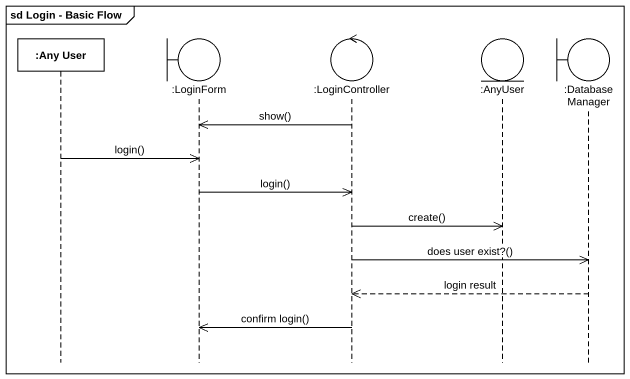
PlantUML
@startuml
mainframe sd Login - Basic Flow
hide footbox
participant ":Any User" as Any_User
boundary ":LoginForm" as LoginForm
control ":LoginController" as LoginController
entity ":AnyUser" as AnyUser
boundary ":DatabaseManager" as DatabaseManager

LoginController ->> LoginForm : show()
Any_User ->> LoginForm : login()
LoginForm ->> LoginController : login()
LoginController ->> AnyUser : create()
LoginController ->> DatabaseManager : does user exist?()
DatabaseManager -->> LoginController : login result
LoginController ->> LoginForm : confirm login()
@enduml
